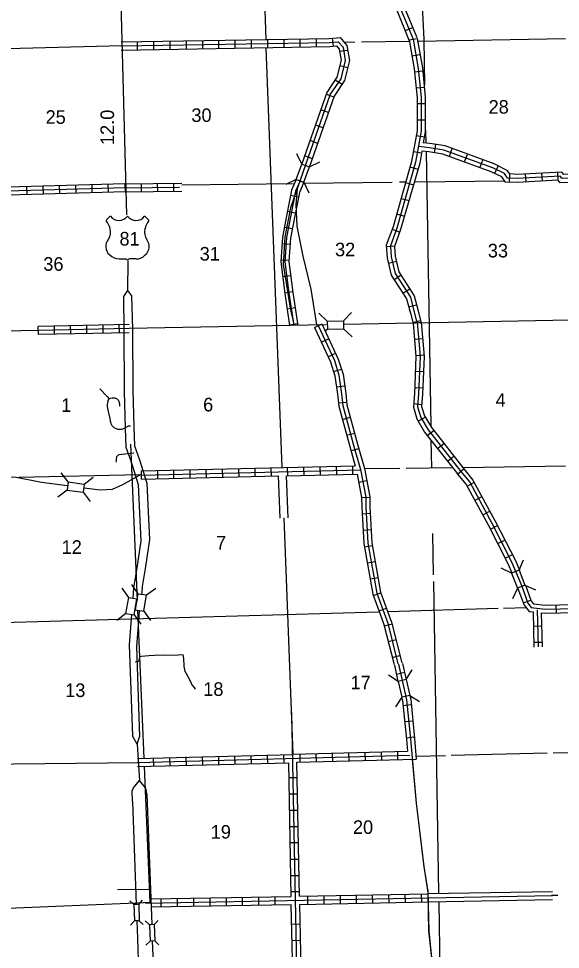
# Model space of a CAD drawing. Extents: x 1886803 to 2225102, y 15438879 to 15895946.
# Drawn here: x 2064761 to 2084734, y 15599301 to 15633587 of the extents above; entities that cross this region are included whole.
import ezdxf

# ---------------------------------------------------------------- set-up
doc = ezdxf.new("R2010")
doc.units = 0
for name, color, linetype in [('L10', 7, 'Continuous'), ('L11', 7, 'Continuous'), ('L13', 7, 'Continuous'), ('L14', 7, 'Continuous'), ('L18', 7, 'Continuous'), ('L28', 7, 'Continuous'), ('L3', 7, 'Continuous'), ('L4', 7, 'Continuous'), ('L5', 7, 'Continuous'), ('L8', 7, 'Continuous')]:
    doc.layers.add(name, color=color, linetype=linetype)

msp = doc.modelspace()

# ---------------------------------------------------------------- linework, layer by layer
at = {"layer": 'L10'}
for points in [[(2074398, 15615186), (2074339, 15616743)], [(2074698, 15615197), (2074639, 15616750)]]:
    msp.add_lwpolyline(points, dxfattribs=at)
at = {"layer": 'L11'}
for p, q in [((2079851, 15601355), (2084447, 15601436)), ((2079857, 15601053), (2084447, 15601141))]:
    msp.add_line(p, q, dxfattribs=at)
at = {"layer": 'L13'}
for p, q in [((2079411, 15606421), (2080498, 15606447)), ((2080255, 15601046), (2080316, 15597239))]:
    msp.add_line(p, q, dxfattribs=at)
for points in [[(2073707, 15637911), (2073871, 15632816)], [(2079452, 15637795), (2079706, 15632821)], [(2079162, 15632747), (2077404, 15632716)], [(2084927, 15632837), (2079473, 15632747)], [(2079706, 15632821), (2079727, 15631147)], [(2063396, 15632462), (2068565, 15632599)], [(2074473, 15617055), (2073882, 15632515)], [(2077156, 15632716), (2076802, 15632705)], [(2079764, 15629479), (2079769, 15629004)], [(2079780, 15628697), (2079954, 15618586)], [(2079378, 15627573), (2082689, 15627615)], [(2070779, 15627465), (2074927, 15627515)], [(2075265, 15627520), (2078528, 15627562)], [(2078803, 15627573), (2079014, 15627573)], [(2065490, 15622102), (2055672, 15621913)], [(2079964, 15618074), (2079980, 15617044)], [(2068888, 15617917), (2069131, 15612149)], [(2077504, 15617013), (2078819, 15617028)], [(2079046, 15617028), (2080756, 15617055)], [(2081147, 15617055), (2084922, 15617108)], [(2064769, 15616691), (2069236, 15616791)], [(2074880, 15606491), (2074548, 15615192)], [(2080022, 15614621), (2080044, 15613095)], [(2080054, 15612847), (2080244, 15601373)], [(2078370, 15611748), (2082446, 15611865)], [(2082636, 15611865), (2083486, 15611891)], [(2064172, 15611347), (2078027, 15611738)], [(2069146, 15611801), (2069377, 15606342)], [(2080704, 15606452), (2084246, 15606537)], [(2084463, 15606537), (2085244, 15606553)], [(2069389, 15606047), (2069601, 15601032)], [(2084405, 15601304), (2084637, 15601299)], [(2064362, 15600813), (2069097, 15601012)]]:
    msp.add_lwpolyline(points, dxfattribs=at)
at = {"layer": 'L18'}
for p, q in [((2075197, 15628222), (2075012, 15628608)), ((2075482, 15628122), (2075862, 15628307)), ((2074996, 15627657), (2075197, 15628222)), ((2075197, 15628222), (2075482, 15628122)), ((2075281, 15627557), (2075482, 15628122)), ((2074996, 15627657), (2074611, 15627472)), ((2074996, 15627657), (2075281, 15627557)), ((2075281, 15627557), (2075461, 15627171)), ((2075830, 15622731), (2076137, 15622441)), ((2076137, 15622446), (2076738, 15622456)), ((2076137, 15622446), (2076147, 15622145)), ((2076738, 15622456), (2077039, 15622763)), ((2076738, 15622456), (2076744, 15622155)), ((2076073, 15622071), (2076137, 15622145)), ((2076147, 15622145), (2076744, 15622155)), ((2076744, 15622155), (2077055, 15621865)), ((2066591, 15616522), (2066332, 15616854)), ((2067182, 15616437), (2067515, 15616696)), ((2066591, 15616522), (2066548, 15616221)), ((2066591, 15616522), (2067182, 15616437)), ((2067182, 15616437), (2067140, 15616147)), ((2066548, 15616221), (2066210, 15615962)), ((2066548, 15616221), (2067140, 15616147)), ((2067140, 15616147), (2067398, 15615804)), ((2083212, 15613274), (2083380, 15613655)), ((2082932, 15613163), (2082546, 15613338)), ((2083212, 15613274), (2082932, 15613163)), ((2083212, 15613274), (2083423, 15612715)), ((2082932, 15613163), (2083148, 15612604)), ((2068821, 15612260), (2068578, 15612603)), ((2069174, 15612402), (2068931, 15612745)), ((2069475, 15612355), (2069818, 15612603)), ((2083148, 15612604), (2082969, 15612213)), ((2083423, 15612715), (2083148, 15612604)), ((2083423, 15612715), (2083813, 15612540)), ((2068720, 15611669), (2068821, 15612260)), ((2068821, 15612260), (2069122, 15612213)), ((2069021, 15611621), (2069122, 15612213)), ((2069074, 15611811), (2069174, 15612402)), ((2069122, 15612213), (2069145, 15612229)), ((2069174, 15612402), (2069475, 15612355)), ((2069375, 15611763), (2069475, 15612355)), ((2069074, 15611811), (2069051, 15611794)), ((2069074, 15611811), (2069375, 15611763)), ((2068720, 15611669), (2068382, 15611421)), ((2068720, 15611669), (2069021, 15611621)), ((2069021, 15611621), (2069270, 15611278)), ((2069375, 15611763), (2069623, 15611420)), ((2079046, 15609240), (2079273, 15609594)), ((2078755, 15609172), (2078396, 15609399)), ((2079046, 15609240), (2078755, 15609172)), ((2078755, 15609172), (2078887, 15608591)), ((2079046, 15609240), (2079178, 15608654)), ((2078887, 15608591), (2078660, 15608232)), ((2079178, 15608654), (2078887, 15608591)), ((2079178, 15608654), (2079537, 15608433)), ((2069015, 15600950), (2068857, 15601092)), ((2069189, 15600956), (2069015, 15600950)), ((2069015, 15600950), (2069036, 15600348)), ((2069189, 15600956), (2069332, 15601109)), ((2069189, 15600956), (2069210, 15600354)), ((2069036, 15600348), (2068883, 15600195)), ((2069210, 15600354), (2069036, 15600348)), ((2069210, 15600354), (2069358, 15600212)), ((2069586, 15600209), (2069428, 15600351)), ((2069760, 15600215), (2069586, 15600209)), ((2069586, 15600209), (2069607, 15599607)), ((2069760, 15600215), (2069903, 15600368)), ((2069760, 15600215), (2069781, 15599613)), ((2069607, 15599607), (2069454, 15599454)), ((2069781, 15599613), (2069607, 15599607)), ((2069781, 15599613), (2069929, 15599471))]:
    msp.add_line(p, q, dxfattribs=at)
at = {"layer": 'L3'}
for p, q in [((2067990, 15626158), (2068153, 15626316)), ((2069563, 15626158), (2069405, 15626316)), ((2068138, 15625841), (2068138, 15625841)), ((2069415, 15625830), (2069415, 15625846)), ((2068064, 15625445), (2068069, 15625455)), ((2069489, 15625445), (2069489, 15625445)), ((2068122, 15624880), (2068106, 15624890)), ((2069405, 15624864), (2069431, 15624880)), ((2068465, 15624737), (2068702, 15624737)), ((2068782, 15624663), (2068775, 15623572)), ((2069088, 15624737), (2068845, 15624737)), ((2069304, 15612440), (2069295, 15612383)), ((2069129, 15606858), (2068961, 15607162)), ((2069129, 15606858), (2069224, 15607134)), ((2069129, 15606858), (2069215, 15605518))]:
    msp.add_line(p, q, dxfattribs=at)
for points in [[(2068428, 15637853), (2068739, 15626364)], [(2068775, 15623572), (2068629, 15623354), (2068642, 15622098)], [(2068775, 15623572), (2068919, 15623373), (2068960, 15622145)], [(2068642, 15622098), (2068658, 15619849), (2068685, 15618502), (2068711, 15617800), (2068901, 15617293), (2069170, 15616427), (2069218, 15615366), (2069271, 15614352), (2069118, 15613359), (2069001, 15612615), (2068974, 15612236)], [(2068960, 15622145), (2068976, 15619896), (2069003, 15618549), (2069029, 15617847), (2069219, 15617340), (2069488, 15616474), (2069536, 15615413), (2069589, 15614399), (2069436, 15613406), (2069319, 15612662), (2069304, 15612440)], [(2068929, 15611636), (2068839, 15610518), (2068961, 15607162)], [(2069210, 15611789), (2069192, 15611569), (2069103, 15610460), (2069224, 15607134)]]:
    msp.add_lwpolyline(points, dxfattribs=at)
for centre, radius, start, end in [((2068462, 15626529), 380, 215.686, 325.8082), ((2069091, 15626529), 380, 214.1947, 324.6568), ((2067388, 15625676), 765, 12.2899, 38.4099), ((2070166, 15625676), 765, 141.5922, 166.936), ((2067690, 15625717), 461, 326.0856, 14.9122), ((2069863, 15625717), 461, 166.7495, 215.1853), ((2068390, 15625195), 413, 141.5649, 226.8935), ((2069163, 15625195), 413, 310.3399, 38.2937), ((2068463, 15625208), 472, 224.024, 270.0011), ((2069090, 15625208), 472, 270.0011, 311.99), ((2068699, 15624657), 78.7, 10.3708, 90.0011), ((2068854, 15624657), 78.7, 90.0011, 169.6315)]:
    msp.add_arc(centre, radius, start, end, dxfattribs=at)
at = {"layer": 'L4'}
for points in [[(2090247, 15622573), (2076754, 15622314)], [(2076105, 15622303), (2068840, 15622166)], [(2066554, 15616374), (2065603, 15616495), (2064611, 15616696), (2063871, 15616648), (2053306, 15616474)], [(2069294, 15616812), (2068586, 15616416), (2068211, 15616247), (2067763, 15616215), (2067182, 15616289)], [(2058803, 15606072), (2069199, 15606189)], [(2079270, 15606309), (2079422, 15604689), (2079701, 15602349), (2079850, 15601397)], [(2079850, 15601397), (2079878, 15599985), (2080022, 15598641), (2080256, 15597524), (2080353, 15597095), (2080353, 15596458), (2080507, 15594560)]]:
    msp.add_lwpolyline(points, dxfattribs=at)
at = {"layer": 'L5'}
for p, q in [((2069490, 15605021), (2069668, 15600212)), ((2068958, 15604748), (2069099, 15600953)), ((2069097, 15601014), (2069638, 15601034)), ((2069121, 15600351), (2069145, 15599711)), ((2069145, 15599711), (2069436, 15590322)), ((2069691, 15599610), (2070038, 15590338))]:
    msp.add_line(p, q, dxfattribs=at)
for points in [[(2068958, 15604748), (2068951, 15605137), (2068993, 15605254), (2069215, 15605518)], [(2069490, 15605021), (2069479, 15605132), (2069437, 15605248), (2069215, 15605518)]]:
    msp.add_lwpolyline(points, dxfattribs=at)
at = {"layer": 'L8'}
for p, q in [((2079014, 15633154), (2079289, 15633265)), ((2069146, 15632441), (2069146, 15632737)), ((2069748, 15632446), (2069748, 15632747)), ((2070344, 15632462), (2070344, 15632763)), ((2070946, 15632473), (2070946, 15632774)), ((2071548, 15632478), (2071548, 15632779)), ((2072145, 15632488), (2072145, 15632789)), ((2072747, 15632499), (2072747, 15632795)), ((2073349, 15632504), (2073349, 15632805)), ((2073945, 15632520), (2073945, 15632821)), ((2074547, 15632531), (2074547, 15632832)), ((2075144, 15632536), (2075144, 15632837)), ((2075746, 15632547), (2075746, 15632848)), ((2076364, 15632573), (2076332, 15632863)), ((2079157, 15632805), (2079452, 15632853)), ((2076596, 15632383), (2076886, 15632430)), ((2079262, 15632214), (2079553, 15632261)), ((2076606, 15631855), (2076897, 15631781)), ((2079352, 15631628), (2079653, 15631665)), ((2076437, 15631337), (2076686, 15631174)), ((2079421, 15631036), (2079711, 15631063)), ((2076094, 15630799), (2076379, 15630704)), ((2079452, 15630456), (2079753, 15630456)), ((2075894, 15630239), (2076179, 15630139)), ((2075698, 15629674), (2075978, 15629574)), ((2079452, 15629854), (2079753, 15629854)), ((2075503, 15629104), (2075777, 15629004)), ((2079421, 15629278), (2079722, 15629231)), ((2079315, 15628687), (2079611, 15628639)), ((2080096, 15628645), (2080139, 15628946)), ((2080646, 15628513), (2080746, 15628798)), ((2075302, 15628539), (2075587, 15628439)), ((2081205, 15628307), (2081311, 15628587)), ((2081770, 15628095), (2081870, 15628381)), ((2079188, 15628122), (2079479, 15628037)), ((2082314, 15627890), (2082446, 15628154)), ((2084653, 15627631), (2084642, 15627924)), ((2075139, 15627607), (2075275, 15627547)), ((2082852, 15627562), (2082868, 15627863)), ((2083470, 15627562), (2083454, 15627863)), ((2084072, 15627599), (2084056, 15627895)), ((2065080, 15627103), (2065070, 15627404)), ((2065677, 15627124), (2065672, 15627420)), ((2066279, 15627140), (2066274, 15627441)), ((2066881, 15627156), (2066870, 15627457)), ((2067478, 15627171), (2067472, 15627472)), ((2068079, 15627187), (2068069, 15627488)), ((2068681, 15627503), (2068685, 15627205)), ((2069278, 15627510), (2069282, 15627212)), ((2069874, 15627518), (2069878, 15627219)), ((2070471, 15627525), (2070475, 15627226)), ((2079030, 15627546), (2079315, 15627462)), ((2074788, 15627079), (2075081, 15627020)), ((2078861, 15626966), (2079157, 15626886)), ((2074670, 15626494), (2074962, 15626435)), ((2078697, 15626390), (2078988, 15626306)), ((2074558, 15625906), (2074851, 15625851)), ((2078528, 15625830), (2078813, 15625719)), ((2074472, 15625300), (2074770, 15625278)), ((2078312, 15625197), (2078613, 15625223)), ((2074429, 15624705), (2074727, 15624683)), ((2078396, 15624579), (2078687, 15624653)), ((2074493, 15624083), (2074788, 15624121)), ((2078602, 15623972), (2078856, 15624141)), ((2074568, 15623491), (2074864, 15623529)), ((2078930, 15623470), (2079178, 15623629)), ((2074657, 15622898), (2074952, 15622942)), ((2079135, 15622974), (2079431, 15623048)), ((2079289, 15622388), (2079579, 15622462)), ((2065493, 15621952), (2065487, 15622251)), ((2066089, 15621964), (2066083, 15622262)), ((2066686, 15621975), (2066680, 15622274)), ((2067282, 15621987), (2067276, 15622285)), ((2067879, 15621998), (2067873, 15622297)), ((2068475, 15622010), (2068469, 15622308)), ((2074747, 15622308), (2075042, 15622352)), ((2075672, 15622213), (2075936, 15622346)), ((2079304, 15622372), (2079605, 15622404)), ((2075920, 15621670), (2076195, 15621796)), ((2079352, 15621781), (2079653, 15621807)), ((2076179, 15621131), (2076448, 15621258)), ((2079410, 15621179), (2079706, 15621205)), ((2076369, 15620587), (2076664, 15620672)), ((2079389, 15620598), (2079690, 15620587)), ((2076480, 15620022), (2076781, 15620065)), ((2079362, 15619996), (2079663, 15619991)), ((2076554, 15619431), (2076855, 15619463)), ((2079320, 15619404), (2079621, 15619378)), ((2076696, 15618824), (2076987, 15618903)), ((2079494, 15618755), (2079753, 15618903)), ((2079827, 15618232), (2080065, 15618412)), ((2076855, 15618248), (2077145, 15618322)), ((2077013, 15617662), (2077303, 15617747)), ((2080202, 15617757), (2080440, 15617937)), ((2080572, 15617287), (2080804, 15617472)), ((2071089, 15616664), (2071089, 15616965)), ((2071686, 15616680), (2071680, 15616981)), ((2072288, 15616696), (2072277, 15616997)), ((2072889, 15616706), (2072879, 15617007)), ((2073486, 15616722), (2073481, 15617023)), ((2074088, 15616738), (2074077, 15617039)), ((2074690, 15616749), (2074679, 15617044)), ((2075286, 15616764), (2075281, 15617065)), ((2075888, 15616780), (2075878, 15617081)), ((2076490, 15616791), (2076480, 15617087)), ((2077087, 15616807), (2077082, 15617108)), ((2080946, 15616812), (2081179, 15616997)), ((2069289, 15616622), (2069289, 15616923)), ((2069890, 15616638), (2069890, 15616939)), ((2070487, 15616648), (2070487, 15616949)), ((2077298, 15616511), (2077588, 15616574)), ((2081295, 15616363), (2081564, 15616506)), ((2077404, 15615946), (2077705, 15615957)), ((2081580, 15615830), (2081844, 15615978)), ((2077430, 15615344), (2077731, 15615365)), ((2081870, 15615307), (2082129, 15615444)), ((2082156, 15614779), (2082420, 15614911)), ((2077462, 15614747), (2077763, 15614763)), ((2082420, 15614246), (2082689, 15614378)), ((2077515, 15614130), (2077805, 15614183)), ((2077615, 15613538), (2077905, 15613586)), ((2082694, 15613713), (2082963, 15613845)), ((2077720, 15612947), (2078011, 15613005)), ((2077837, 15612340), (2078111, 15612440)), ((2083365, 15612065), (2083644, 15612166)), ((2078048, 15611770), (2078322, 15611870)), ((2084590, 15611690), (2084579, 15611986)), ((2083728, 15611732), (2083761, 15610438)), ((2083876, 15611809), (2083911, 15610442)), ((2084029, 15611696), (2084061, 15610446)), ((2078238, 15611220), (2078528, 15611294)), ((2083742, 15611209), (2084040, 15611216)), ((2078386, 15610640), (2078681, 15610714)), ((2083757, 15610612), (2084055, 15610620)), ((2078528, 15610054), (2078819, 15610127)), ((2078988, 15609499), (2078697, 15609430)), ((2079231, 15608306), (2078930, 15608274)), ((2079289, 15607704), (2078998, 15607677)), ((2079347, 15607113), (2079056, 15607081)), ((2069748, 15606057), (2069737, 15606357)), ((2070345, 15606072), (2070339, 15606373)), ((2070946, 15606088), (2070936, 15606389)), ((2071548, 15606104), (2071538, 15606405)), ((2072145, 15606120), (2072140, 15606421)), ((2072747, 15606130), (2072736, 15606431)), ((2073349, 15606146), (2073338, 15606447)), ((2073945, 15606162), (2073940, 15606463)), ((2074547, 15606178), (2074537, 15606479)), ((2075144, 15606199), (2075139, 15606495)), ((2075746, 15606215), (2075735, 15606516)), ((2076348, 15606231), (2076337, 15606532)), ((2076944, 15606247), (2076939, 15606548)), ((2077546, 15606262), (2077536, 15606563)), ((2078148, 15606278), (2078138, 15606579)), ((2078745, 15606294), (2078739, 15606595)), ((2075022, 15606199), (2079421, 15606312)), ((2074737, 15605629), (2075038, 15605629)), ((2074748, 15605032), (2075044, 15605032)), ((2074753, 15604430), (2075054, 15604430)), ((2074769, 15603828), (2075070, 15603828)), ((2074780, 15603232), (2075081, 15603232)), ((2074790, 15602630), (2075086, 15602630)), ((2074806, 15602028), (2075107, 15602028)), ((2069619, 15601655), (2069622, 15601357)), ((2069620, 15601506), (2068407, 15601493)), ((2071221, 15600887), (2071221, 15601188)), ((2071823, 15600898), (2071823, 15601199)), ((2072420, 15600914), (2072420, 15601215)), ((2073021, 15600919), (2073021, 15601220)), ((2073623, 15600940), (2073623, 15601231)), ((2074220, 15600945), (2074220, 15601246)), ((2074811, 15601431), (2075112, 15601431)), ((2075112, 15601257), (2079851, 15601350)), ((2075418, 15600972), (2075418, 15601273)), ((2076020, 15600982), (2076020, 15601278)), ((2076622, 15600988), (2076622, 15601289)), ((2077219, 15601003), (2077214, 15601304)), ((2077821, 15601014), (2077810, 15601315)), ((2078423, 15601019), (2078412, 15601320)), ((2079019, 15601040), (2079014, 15601336)), ((2079621, 15601046), (2079611, 15601347)), ((2069638, 15600865), (2074816, 15600951)), ((2070022, 15600861), (2070022, 15601162)), ((2070619, 15600882), (2070619, 15601178)), ((2075128, 15600956), (2079857, 15601049)), ((2074838, 15600227), (2075139, 15600238)), ((2074848, 15599631), (2075144, 15599636))]:
    msp.add_line(p, q, dxfattribs=at)
for points in [[(2068227, 15646623), (2069262, 15646238), (2070614, 15645979), (2071981, 15645361), (2073312, 15644670), (2073671, 15644321), (2074315, 15643128), (2075213, 15642045), (2075698, 15641179), (2076987, 15639395), (2077388, 15639073), (2077530, 15638703), (2077715, 15637964), (2078338, 15636464), (2078581, 15635440), (2078819, 15634004), (2079304, 15632832)], [(2077404, 15638603), (2077573, 15637911), (2078196, 15636412), (2078428, 15635403), (2078681, 15633962), (2079162, 15632774)], [(2077947, 15637790), (2078481, 15636512), (2078729, 15635472), (2078961, 15634046), (2079447, 15632890)], [(2068544, 15632731), (2076210, 15632853), (2076612, 15632895), (2076865, 15632599), (2076955, 15632040), (2076781, 15631311), (2076390, 15630730), (2075482, 15628138)], [(2068544, 15632578), (2076221, 15632705), (2076548, 15632737), (2076723, 15632531), (2076802, 15632045), (2076638, 15631374), (2076253, 15630799), (2074790, 15626622), (2074579, 15625545), (2074510, 15624531), (2074769, 15622921), (2074906, 15622314)], [(2079157, 15632805), (2079347, 15631739), (2079452, 15630672), (2079452, 15629458), (2079246, 15628328), (2078565, 15625915), (2078312, 15625244), (2078343, 15624780), (2078497, 15624141), (2079062, 15623264), (2079204, 15622736), (2079304, 15622356)], [(2079304, 15632832), (2079494, 15631755), (2079605, 15630683), (2079605, 15629437), (2079394, 15628296), (2078703, 15625862), (2078465, 15625223), (2078497, 15624806), (2078639, 15624199), (2079204, 15623322), (2079347, 15622778), (2079447, 15622388)], [(2079452, 15632853), (2079648, 15631770), (2079753, 15630688), (2079753, 15629421), (2079679, 15629014)], [(2068544, 15632430), (2076232, 15632557), (2076480, 15632578), (2076580, 15632462), (2076654, 15632056), (2076496, 15631432), (2076121, 15630862), (2075197, 15628233)], [(2090028, 15627905), (2084864, 15627847), (2084785, 15627932), (2083138, 15627847), (2082868, 15627863), (2082773, 15627995), (2082298, 15628233), (2080482, 15628898), (2079922, 15628983), (2079679, 15629014)], [(2079621, 15628703), (2079547, 15628264), (2078845, 15625814), (2078613, 15625197), (2078644, 15624832), (2078782, 15624257), (2079347, 15623380), (2079489, 15622821), (2079590, 15622419)], [(2090112, 15627747), (2084795, 15627699), (2084722, 15627779), (2083138, 15627699), (2082789, 15627715), (2082673, 15627879), (2082240, 15628090), (2080440, 15628745), (2079906, 15628829), (2079521, 15628872)], [(2084723, 15627543), (2084653, 15627631), (2083138, 15627546), (2082705, 15627562), (2082573, 15627763), (2082177, 15627948), (2080397, 15628597), (2079885, 15628682), (2079621, 15628703)], [(2074997, 15627657), (2074827, 15627273), (2074645, 15626378), (2074489, 15625540), (2074423, 15624625), (2074571, 15623458), (2074751, 15622278)], [(2075139, 15627607), (2074971, 15627227), (2074793, 15626349), (2074638, 15625521), (2074573, 15624630), (2074720, 15623478), (2074902, 15622281)], [(2090028, 15627604), (2084723, 15627543)], [(2068687, 15627356), (2059104, 15627082), (2058702, 15627055), (2058465, 15627198), (2058064, 15627356), (2057805, 15627404), (2057319, 15627356), (2057161, 15627166), (2056907, 15626886), (2056437, 15626475), (2055698, 15626147), (2055556, 15626005), (2055471, 15625603), (2055598, 15622287), (2055630, 15622066), (2055455, 15621928), (2055086, 15621907), (2052932, 15621823)], [(2068681, 15627504), (2063497, 15627356)], [(2068681, 15627504), (2070778, 15627529)], [(2068683, 15627354), (2070691, 15627378)], [(2075280, 15627557), (2075114, 15627182), (2074940, 15626320), (2074787, 15625502), (2074724, 15624634), (2074869, 15623499), (2075053, 15622283)], [(2075028, 15627314), (2074980, 15626739), (2075022, 15625946), (2075244, 15624832), (2075540, 15623623), (2075746, 15622303)], [(2068697, 15627203), (2063507, 15627055)], [(2068685, 15627204), (2070782, 15627229)], [(2068837, 15622316), (2065487, 15622251)], [(2068840, 15622166), (2065490, 15622102)], [(2075672, 15622213), (2076263, 15620946), (2076422, 15620424), (2076522, 15619748), (2076564, 15619315), (2076971, 15617831), (2077171, 15617108)], [(2075804, 15622282), (2076406, 15620999), (2076569, 15620455), (2076670, 15619764), (2076712, 15619336), (2077113, 15617873), (2077361, 15616981), (2077557, 15615957), (2077562, 15615598), (2077636, 15614262), (2077963, 15612424), (2078370, 15611315), (2078745, 15609821)], [(2075936, 15622346), (2076548, 15621047), (2076723, 15620487), (2076823, 15619779), (2076865, 15619362), (2077256, 15617916), (2077515, 15617013), (2077705, 15615972), (2077715, 15615603), (2077789, 15614278), (2078106, 15612461), (2078512, 15611358), (2078887, 15609853)], [(2079304, 15622372), (2079410, 15621136), (2079352, 15619774), (2079315, 15619272), (2079447, 15618840), (2079727, 15618354), (2080904, 15616865)], [(2079452, 15622388), (2079563, 15621136), (2079505, 15619764), (2079463, 15619288), (2079590, 15618898), (2079854, 15618438), (2081063, 15616907), (2081390, 15616506), (2082203, 15615006), (2082948, 15613554), (2083307, 15612678), (2083528, 15612055), (2083660, 15611891), (2084172, 15611828), (2090455, 15611970)], [(2079605, 15622404), (2079711, 15621136), (2079653, 15619753), (2079611, 15619304), (2079727, 15618956), (2079980, 15618523), (2081179, 15616997), (2081511, 15616590), (2082335, 15615070), (2083080, 15613623), (2083222, 15613274)], [(2068843, 15622016), (2065493, 15621952)], [(2067753, 15619955), (2068032, 15619661), (2068100, 15619579)], [(2068887, 15618577), (2068816, 15618574), (2068816, 15618574), (2068665, 15618505), (2068591, 15618468), (2068562, 15618457), (2068514, 15618447), (2068454, 15618448), (2068423, 15618452), (2068368, 15618470), (2068311, 15618500), (2068283, 15618520), (2068258, 15618541), (2068215, 15618589), (2068199, 15618613), (2068186, 15618638), (2068171, 15618679), (2068154, 15618745), (2068131, 15618857), (2068092, 15619068), (2068080, 15619117), (2068049, 15619231), (2068039, 15619298), (2068037, 15619374), (2068058, 15619489), (2068069, 15619522), (2068086, 15619558), (2068100, 15619579), (2068100, 15619579), (2068122, 15619592), (2068150, 15619602), (2068211, 15619613), (2068252, 15619617), (2068291, 15619616), (2068313, 15619613), (2068339, 15619603), (2068364, 15619588), (2068393, 15619566), (2068415, 15619544), (2068439, 15619516), (2068452, 15619493), (2068470, 15619435), (2068479, 15619397), (2068484, 15619353), (2068484, 15619308)], [(2069014, 15617578), (2068457, 15617512), (2068429, 15617501), (2068404, 15617484), (2068390, 15617470), (2068376, 15617450), (2068368, 15617431), (2068368, 15617431), (2068360, 15617387), (2068359, 15617337), (2068357, 15617292), (2068347, 15617248)], [(2069289, 15616923), (2077171, 15617108)], [(2069289, 15616770), (2077377, 15616965)], [(2069289, 15616622), (2074339, 15616743)], [(2074639, 15616750), (2077240, 15616812)], [(2077240, 15616812), (2077404, 15615941), (2077414, 15615587), (2077488, 15614246), (2077821, 15612382), (2078095, 15611648)], [(2080904, 15616865), (2080946, 15616812), (2081263, 15616421), (2082071, 15614938), (2082810, 15613491), (2082948, 15613174)], [(2083169, 15612598), (2083396, 15611981), (2083586, 15611748), (2083728, 15611732)], [(2083444, 15612720), (2083660, 15612129), (2083740, 15612028), (2084178, 15611981), (2090455, 15612123)], [(2084029, 15611696), (2084162, 15611680), (2090455, 15611822)], [(2078095, 15611648), (2078227, 15611273), (2078602, 15609790)], [(2069063, 15609887), (2069187, 15609922), (2069206, 15609943), (2069220, 15609998), (2069226, 15610069), (2069246, 15610091), (2069246, 15610091), (2069288, 15610096), (2069564, 15610125), (2069773, 15610141), (2069877, 15610147), (2070098, 15610140), (2070098, 15610140), (2070640, 15610151), (2070780, 15610159), (2070812, 15610154), (2070832, 15610132), (2070849, 15609808), (2070858, 15609718), (2070875, 15609607), (2070894, 15609542), (2070921, 15609482), (2070995, 15609355), (2071043, 15609263), (2071118, 15609104), (2071150, 15609051), (2071232, 15608946), (2071271, 15608889)], [(2078613, 15609774), (2078745, 15609172)], [(2078761, 15609805), (2079062, 15608491), (2079204, 15607054), (2079421, 15604689), (2079706, 15602345), (2079848, 15601431), (2079880, 15599990), (2080022, 15598638), (2080255, 15597524), (2080355, 15597096), (2080355, 15596457), (2080461, 15594578)], [(2078914, 15609837), (2079046, 15609240)], [(2078877, 15608591), (2078914, 15608464), (2079056, 15607039), (2079099, 15606606)], [(2079178, 15608649), (2079215, 15608512), (2079352, 15607070), (2079421, 15606312)], [(2075244, 15591652), (2075107, 15592196), (2075054, 15596779), (2074838, 15608031)], [(2069146, 15606336), (2074881, 15606483)], [(2069146, 15606189), (2079178, 15606452)], [(2074880, 15606491), (2079099, 15606606)], [(2069146, 15606041), (2074722, 15606178)], [(2074811, 15601246), (2074722, 15606178)], [(2075112, 15601257), (2075022, 15606199)], [(2069421, 15601003), (2084447, 15601289)], [(2069633, 15601160), (2074811, 15601246)], [(2074896, 15597402), (2074811, 15600945)], [(2075197, 15597413), (2075128, 15600956)]]:
    msp.add_lwpolyline(points, dxfattribs=at)

# ---------------------------------------------------------------- texts
at = {"layer": 'L14'}
for s, p in [('28', (2082087, 15630086)), ('25', (2065756, 15629711)), ('30', (2071131, 15629780)), ('32', (2076427, 15624832)), ('33', (2082060, 15624790)), ('31', (2071437, 15624674)), ('36', (2065672, 15624299)), ('4', (2082346, 15619288)), ('1', (2066332, 15619098)), ('6', (2071564, 15619119)), ('12', (2066348, 15613871)), ('7', (2072039, 15614029)), ('13', (2066480, 15608596)), ('18', (2071569, 15608638)), ('17', (2076997, 15608881)), ('20', (2077087, 15603554)), ('19', (2071844, 15603380))]:
    msp.add_text(s, height=500, rotation=360, dxfattribs=at).set_placement(p)
at = {"layer": 'L28'}
msp.add_text('12.0', height=500, rotation=90, dxfattribs=at).set_placement((2068280, 15628930))
at = {"layer": 'L3'}
msp.add_text('81', height=500, rotation=360, dxfattribs=at).set_placement((2068481, 15625228))

doc.saveas('drawing.dxf')
